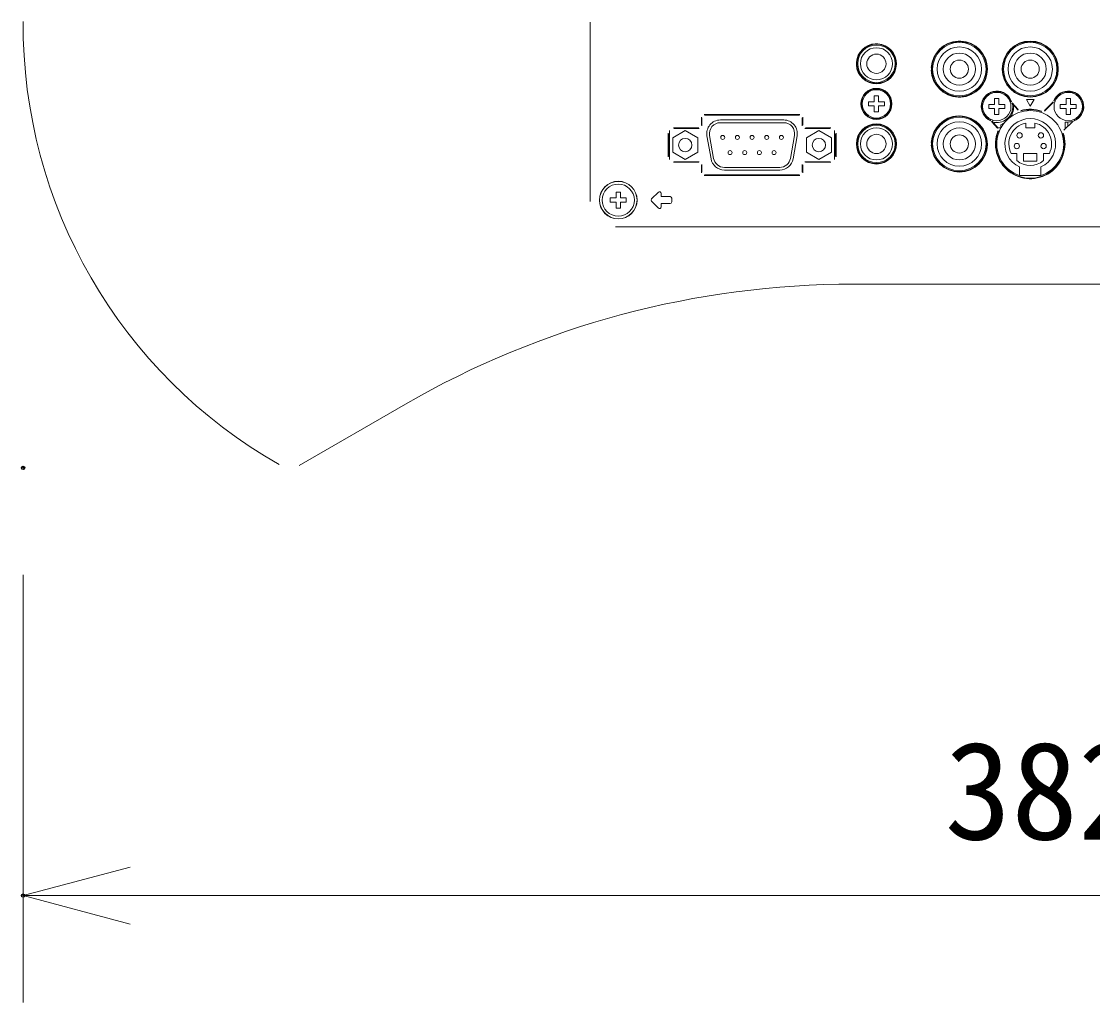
# Model space of a CAD drawing. Units: millimetres, scale not verified. Extents: x -62 to 63, y -56 to 57.
# Drawn here: x 16.22 to 36.24, y 0.93 to 19.28 of the extents above; entities that cross this region are included whole.
import ezdxf
from ezdxf.enums import TextEntityAlignment as Align

# ---------------------------------------------------------------- set-up
doc = ezdxf.new("R2010")
doc.units = ezdxf.units.MM
doc.header["$LTSCALE"] = 0.125
doc.header["$PDMODE"] = 32
doc.header["$PDSIZE"] = 0.0625
for name, color, linetype, lineweight in [('0-0_0', 7, 'Continuous', 9), ('0-3_GAIKEI', 1, 'Continuous', 18), ('0-6_SUNPO', 7, 'Continuous', 9)]:
    doc.layers.add(name, color=color, linetype=linetype, lineweight=lineweight)
doc.layers.add('0-5_DEFPOINTS', color=7, linetype='Continuous')
doc.styles.add('ＭＳ ゴシック', font='')
doc.styles.get('ＭＳ ゴシック').set_extended_font_data('MS Gothic')

# ---------------------------------------------------------------- blocks, each defined once
blk = doc.blocks.new('_OPEN30')
at = {"layer": '0-0_0'}
blk.add_line((0, 0), (-1, 0), dxfattribs=at)
blk.add_lwpolyline([(-1, 0.26795), (0, 0), (-1, -0.26795)], dxfattribs=at)
blk = doc.blocks.new('D8')
at = {"layer": '0-5_DEFPOINTS'}
for p in [(15.5249, 13.0869), (53.7249, 13.0869), (15.5249, 5.0869)]:
    blk.add_point(p, dxfattribs=at)
at = {"layer": '0-6_SUNPO'}
for p, q in [((15.5249, 11.0869), (15.5249, 3.0869)), ((53.7249, 11.0869), (53.7249, 3.0869)), ((51.7249, 5.0869), (17.5249, 5.0869))]:
    blk.add_line(p, q, dxfattribs=at)
at = {"layer": '0-6_SUNPO', "xscale": 2, "yscale": 2, "rotation": 180}
blk.add_blockref('_OPEN30', (15.5249, 5.0869), dxfattribs=at)
at = {"layer": '0-6_SUNPO', "xscale": 2, "yscale": 2}
blk.add_blockref('_OPEN30', (53.7249, 5.0869), dxfattribs=at)
at = {"layer": '0-6_SUNPO', "style": 'ＭＳ ゴシック'}
blk.add_text('382', height=1.833, dxfattribs=at).set_placement((32.7499, 5.5869), align=Align.BOTTOM_LEFT)

msp = doc.modelspace()

# ---------------------------------------------------------------- linework, layer by layer
at = {"layer": '0-3_GAIKEI', "color": 7}
for p, q in [((16.2484, 19.2813), (16.2484, 19.2801)), ((31.768, 14.3681), (53.3684, 14.3681)), ((21.4103, 10.9783), (23.3962, 12.1248))]:
    msp.add_line(p, q, dxfattribs=at)
at = {"layer": '0-3_GAIKEI'}
for p, q in [((26.8484, 19.265), (26.8484, 15.9139)), ((32.1583, 17.7794), (32.1583, 17.8894)), ((32.1583, 17.8894), (32.2383, 17.8894)), ((32.2383, 17.8894), (32.2383, 17.7794)), ((34.4083, 17.7294), (34.4083, 17.8394)), ((34.4083, 17.8394), (34.4883, 17.8394)), ((34.4883, 17.8394), (34.4883, 17.7294)), ((35.7433, 17.7294), (35.7433, 17.8394)), ((35.7433, 17.8394), (35.8233, 17.8394)), ((35.8233, 17.8394), (35.8233, 17.7294)), ((32.0483, 17.6994), (32.0483, 17.7794)), ((32.0483, 17.7794), (32.1583, 17.7794)), ((32.1583, 17.6994), (32.0483, 17.6994)), ((32.1583, 17.5894), (32.1583, 17.6994)), ((32.2383, 17.7794), (32.3483, 17.7794)), ((32.2383, 17.6994), (32.2383, 17.5894)), ((32.3483, 17.6994), (32.2383, 17.6994)), ((32.3483, 17.7794), (32.3483, 17.6994)), ((34.2983, 17.6494), (34.2983, 17.7294)), ((34.2983, 17.7294), (34.4083, 17.7294)), ((34.4083, 17.6494), (34.2983, 17.6494)), ((34.4083, 17.5394), (34.4083, 17.6494)), ((34.4883, 17.7294), (34.5983, 17.7294)), ((34.4883, 17.6494), (34.4883, 17.5394)), ((34.5983, 17.6494), (34.4883, 17.6494)), ((34.5983, 17.7294), (34.5983, 17.6494)), ((34.8465, 17.6212), (34.7278, 17.7542)), ((34.8493, 17.6307), (34.7353, 17.7585)), ((35.0012, 17.8194), (35.0733, 17.6944)), ((35.1455, 17.8194), (35.0012, 17.8194)), ((35.0733, 17.6944), (35.1455, 17.8194)), ((35.5014, 17.7766), (35.3377, 17.6152)), ((35.5086, 17.7719), (35.3399, 17.6055)), ((35.6333, 17.6494), (35.6333, 17.7294)), ((35.6333, 17.7294), (35.7433, 17.7294)), ((35.7433, 17.6494), (35.6333, 17.6494)), ((35.7433, 17.5394), (35.7433, 17.6494)), ((35.8233, 17.7294), (35.9333, 17.7294)), ((35.8233, 17.6494), (35.8233, 17.5394)), ((35.9333, 17.6494), (35.8233, 17.6494)), ((35.9333, 17.7294), (35.9333, 17.6494)), ((28.927, 17.4875), (28.927, 17.3394)), ((28.9354, 17.4791), (28.9354, 17.331)), ((30.7697, 17.5374), (28.977, 17.5374)), ((30.7613, 17.5291), (28.9854, 17.5291)), ((30.4656, 17.4374), (29.281, 17.4374)), ((30.8113, 17.331), (30.8113, 17.4791)), ((30.8196, 17.3394), (30.8196, 17.4875)), ((32.2383, 17.5894), (32.1583, 17.5894)), ((34.4883, 17.5394), (34.4083, 17.5394)), ((35.8233, 17.5394), (35.7433, 17.5394)), ((35.8811, 17.4208), (35.8819, 17.4215)), ((28.3333, 16.6964), (28.3333, 17.2424)), ((28.6238, 17.2394), (28.39, 17.1044)), ((28.8771, 17.2894), (28.4037, 17.2894)), ((28.8855, 17.2811), (28.4121, 17.2811)), ((28.8577, 17.1044), (28.6238, 17.2394)), ((30.4656, 17.3874), (29.281, 17.3874)), ((31.3346, 17.2811), (30.8612, 17.2811)), ((31.343, 17.2894), (30.8696, 17.2894)), ((31.1228, 17.2394), (30.889, 17.1044)), ((31.3567, 17.1044), (31.1228, 17.2394)), ((31.4133, 17.2425), (31.4133, 16.6965)), ((34.3474, 17.4121), (34.4614, 17.2844)), ((34.3524, 17.4191), (34.4712, 17.2861)), ((34.3983, 17.3894), (34.3983, 17.3677)), ((34.4483, 17.3894), (34.3983, 17.3894)), ((34.4682, 17.2894), (34.5233, 17.2894)), ((34.5233, 17.2894), (34.5233, 17.35)), ((34.9883, 17.2894), (34.9883, 17.3803)), ((35.1583, 17.2894), (34.9883, 17.2894)), ((35.1583, 17.3803), (35.1583, 17.2894)), ((35.7029, 17.245), (35.8663, 17.4061)), ((35.7233, 17.3994), (35.7233, 17.2652)), ((35.7833, 17.3994), (35.7233, 17.3994)), ((35.7733, 17.3144), (35.7733, 17.3994)), ((28.3038, 17.1896), (28.3038, 16.7493)), ((28.3122, 17.1812), (28.3122, 16.7577)), ((28.39, 17.1044), (28.39, 16.8344)), ((28.8577, 16.8344), (28.8577, 17.1044)), ((29.0309, 17.1393), (29.1064, 16.7113)), ((29.0801, 17.148), (29.1556, 16.72)), ((30.5911, 16.72), (30.6665, 17.148)), ((30.6403, 16.7113), (30.7158, 17.1393)), ((30.889, 17.1044), (30.889, 16.8344)), ((31.3567, 16.8344), (31.3567, 17.1044)), ((31.4345, 16.7577), (31.4345, 17.1812)), ((31.4428, 16.7493), (31.4428, 17.1896)), ((28.39, 16.8344), (28.6238, 16.6994)), ((28.6238, 16.6994), (28.8577, 16.8344)), ((30.889, 16.8344), (31.1228, 16.6994)), ((31.1228, 16.6994), (31.3567, 16.8344)), ((28.4037, 16.6494), (28.8771, 16.6494)), ((28.4121, 16.6578), (28.8855, 16.6578)), ((30.8612, 16.6578), (31.3346, 16.6578)), ((30.8696, 16.6494), (31.343, 16.6494)), ((34.7161, 16.8094), (34.8233, 16.8094)), ((34.8233, 16.8094), (34.8233, 16.6772)), ((34.9483, 16.8094), (34.9483, 16.6694)), ((35.1983, 16.8094), (34.9483, 16.8094)), ((34.9483, 16.6694), (35.1983, 16.6694)), ((35.1983, 16.6694), (35.1983, 16.8094)), ((35.3233, 16.6772), (35.3233, 16.8094)), ((35.3233, 16.8094), (35.4306, 16.8094)), ((28.927, 16.5995), (28.927, 16.4514)), ((28.9354, 16.6079), (28.9354, 16.4598)), ((29.3565, 16.5514), (30.3902, 16.5514)), ((29.3565, 16.5014), (30.3902, 16.5014)), ((30.8113, 16.4598), (30.8113, 16.6079)), ((30.8196, 16.4514), (30.8196, 16.5995)), ((34.8733, 16.3973), (34.8733, 16.5586)), ((35.2733, 16.3973), (35.2733, 16.5586)), ((28.977, 16.4014), (30.7697, 16.4014)), ((28.9854, 16.4098), (30.7613, 16.4098)), ((34.8733, 16.3973), (35.2733, 16.3973)), ((27.3333, 15.9794), (27.3333, 16.0894)), ((27.3333, 16.0894), (27.4133, 16.0894)), ((27.4133, 16.0894), (27.4133, 15.9794)), ((28.1221, 16.0882), (27.9946, 15.9607)), ((28.1733, 16.0044), (28.1733, 16.067)), ((27.2233, 15.8994), (27.2233, 15.9794)), ((27.2233, 15.9794), (27.3333, 15.9794)), ((27.3333, 15.8994), (27.2233, 15.8994)), ((27.3333, 15.7894), (27.3333, 15.8994)), ((27.4133, 15.9794), (27.5233, 15.9794)), ((27.4133, 15.8994), (27.4133, 15.7894)), ((27.5233, 15.8994), (27.4133, 15.8994)), ((27.5233, 15.9794), (27.5233, 15.8994)), ((27.9946, 15.9182), (28.1221, 15.7907)), ((28.3433, 16.0044), (28.1733, 16.0044)), ((28.1733, 15.8119), (28.1733, 15.8744)), ((28.1733, 15.8744), (28.3433, 15.8744)), ((28.3733, 15.9044), (28.3733, 15.9744)), ((27.4133, 15.7894), (27.3333, 15.7894)), ((27.3228, 15.4395), (46.7668, 15.4395))]:
    msp.add_line(p, q, dxfattribs=at)
for centre, radius in [((32.1983, 18.4894), 0.3666), ((32.1983, 18.4894), 0.35), ((33.7483, 18.3894), 0.5166), ((33.7483, 18.3894), 0.5), ((35.0733, 18.3894), 0.525), ((35.0733, 18.3894), 0.5166), ((35.0733, 18.3894), 0.5), ((32.1983, 18.4894), 0.3), ((32.1983, 18.4894), 0.18), ((33.7483, 18.3894), 0.415), ((33.7483, 18.3894), 0.3), ((35.0733, 18.3894), 0.415), ((35.0733, 18.3894), 0.3), ((33.7483, 18.3894), 0.17), ((35.0733, 18.3894), 0.17), ((32.1983, 17.7394), 0.29), ((32.1983, 17.7394), 0.2816), ((32.1983, 17.7394), 0.265), ((34.4483, 17.6894), 0.265), ((35.7833, 17.6894), 0.265), ((33.7483, 16.9894), 0.5166), ((33.7483, 16.9894), 0.5), ((32.1983, 16.9894), 0.375), ((32.1983, 16.9894), 0.3666), ((32.1983, 16.9894), 0.35), ((32.1983, 16.9894), 0.3), ((33.7483, 16.9894), 0.415), ((33.7483, 16.9894), 0.3), ((28.6238, 16.9694), 0.125), ((29.3253, 17.1114), 0.0375), ((29.5993, 17.1114), 0.0375), ((29.8733, 17.1114), 0.0375), ((30.1473, 17.1114), 0.0375), ((30.4213, 17.1114), 0.0375), ((31.1228, 16.9694), 0.125), ((32.1983, 16.9894), 0.18), ((33.7483, 16.9894), 0.17), ((34.8733, 17.1494), 0.05), ((35.2733, 17.1494), 0.05), ((29.4623, 16.8274), 0.0375), ((29.7363, 16.8274), 0.0375), ((30.0103, 16.8274), 0.0375), ((30.2843, 16.8274), 0.0375), ((34.8233, 16.9494), 0.05), ((35.3233, 16.9494), 0.05), ((27.3733, 15.9394), 0.3522), ((27.3733, 15.9394), 0.35), ((27.3733, 15.9394), 0.3)]:
    msp.add_circle(centre, radius, dxfattribs=at)
at = {"layer": '0-3_GAIKEI', "color": 7}
for centre, radius, start, end in [((25.7196, 19.2224), 9.4714, 179.65117, 240.34881), ((31.768, -2.3756), 16.7436, 90, 120)]:
    msp.add_arc(centre, radius, start, end, dxfattribs=at)
at = {"layer": '0-3_GAIKEI'}
for centre, radius, start, end in [((32.1983, 18.4894), 0.375, 183.06618, 86.17608), ((32.1983, 18.4894), 0.375, 93.82484, 175.41729), ((32.1983, 18.4894), 0.3729, 86.15455, 93.84637), ((33.7483, 18.3894), 0.525, 92.73647, 176.72547), ((33.7483, 18.3894), 0.5229, 87.26451, 92.74745), ((33.7483, 18.3894), 0.525, 272.72456, 87.27544), ((32.1983, 18.4894), 0.3729, 175.39147, 183.08343), ((33.7483, 18.3894), 0.525, 182.18712, 267.26353), ((33.7483, 18.3894), 0.5229, 176.71233, 182.1959), ((33.7483, 18.3894), 0.5229, 267.25255, 272.73549), ((34.4483, 17.6894), 0.29, 17.50819, 246.01241), ((34.4483, 17.6894), 0.2816, 17.1987, 246.3219), ((35.7833, 17.6894), 0.29, 290.36967, 158.84576), ((35.7833, 17.6894), 0.2816, 293.82387, 159.15526), ((34.4483, 17.6894), 0.3, 270, 9.01932), ((34.4033, 17.6894), 0.36, 327.42243, 4.61549), ((35.0733, 16.9894), 0.6416, 70.44555, 105.9084), ((35.0733, 16.9894), 0.65, 70.87649, 105.47746), ((29.281, 17.1834), 0.254, 90, 190), ((30.4656, 17.1834), 0.254, 350, 90), ((33.7483, 16.9894), 0.525, 182.18929, 87.27544), ((33.7483, 16.9894), 0.525, 92.73647, 176.72763), ((33.7483, 16.9894), 0.5229, 87.26451, 92.74745), ((35.0733, 16.9894), 0.625, 288.66292, 251.33708), ((35.0733, 16.9894), 0.475, 294.90106, 245.09894), ((29.281, 17.1834), 0.204, 90, 190), ((30.4656, 17.1834), 0.204, 350, 90), ((35.0733, 16.9894), 0.65, 158.04313, 18.30456), ((35.0733, 16.9894), 0.6416, 157.6122, 17.96086), ((34.4033, 17.6894), 0.36, 289.47122, 300.06867), ((35.0733, 16.9894), 0.4, 102.2689, 206.74368), ((35.0733, 16.9894), 0.4, 333.25632, 77.7311), ((35.7833, 17.6894), 0.29, 270, 288.73469), ((33.7483, 16.9894), 0.5229, 176.71449, 182.19807), ((29.3565, 16.7554), 0.254, 190, 270), ((29.3565, 16.7554), 0.204, 190, 270), ((30.3902, 16.7554), 0.204, 270, 350), ((30.3902, 16.7554), 0.254, 270, 350), ((35.0733, 16.9894), 0.4, 231.31781, 308.68219), ((28.1433, 16.067), 0.03, 0, 135), ((28.0158, 15.9394), 0.03, 135, 225), ((28.3433, 15.9744), 0.03, 0, 90), ((28.3433, 15.9044), 0.03, 270, 0), ((28.1433, 15.8119), 0.03, 225, 0)]:
    msp.add_arc(centre, radius, start, end, dxfattribs=at)

# ---------------------------------------------------------------- block references
at = {"layer": '0-6_SUNPO'}
msp.add_blockref('D8', (0.7229, -2.1566), dxfattribs=at)

doc.saveas('drawing.dxf')
